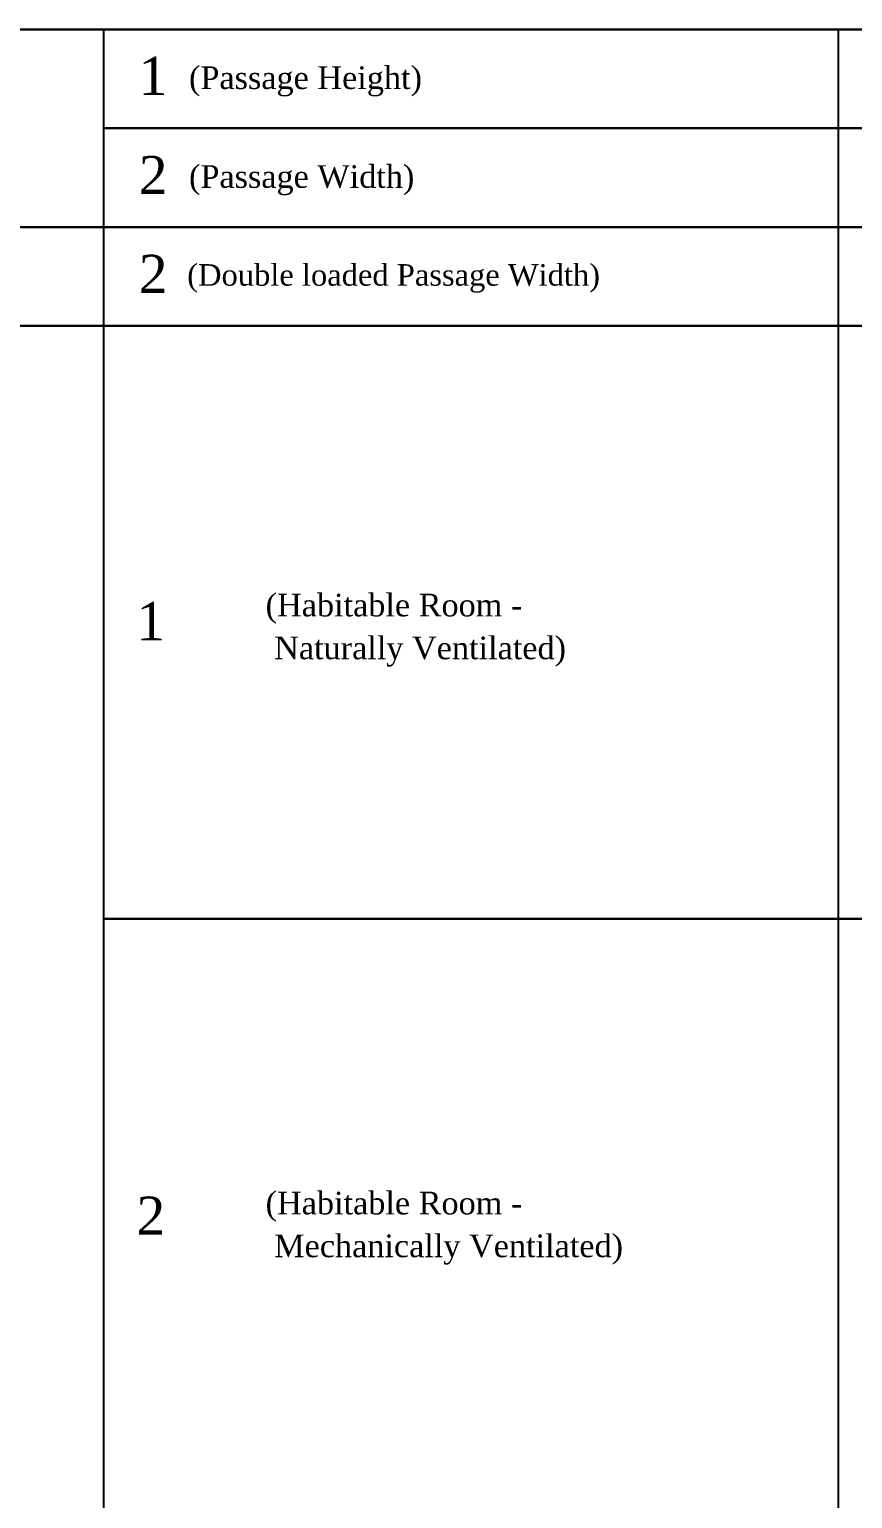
# Model space of a CAD drawing. Header units: millimetres. Extents: x -9481 to -9286, y 28700 to 28853.
# Drawn here: x -9462.12 to -9457.79, y 28761.97 to 28769.71 of the extents above; entities that cross this region are included whole.
import ezdxf

# ---------------------------------------------------------------- set-up
doc = ezdxf.new("R2010")
doc.units = ezdxf.units.MM
doc.linetypes.add('CONTINULUS', pattern=[0])
doc.layers.add('BLK_1_PLANTATION_GREENSTRIP', color=7, linetype='Continuous')
doc.styles.add('MtXpl_Georgia', font='georgiab.ttf')

# ---------------------------------------------------------------- blocks, each defined once
blk = doc.blocks.new('H3')
blk.add_lwpolyline([(-9435.4551, 28800.3378), (-9396.4272, 28800.3378), (-9396.4272, 28799.5645), (-9435.4551, 28799.5645), (-9435.4551, 28800.3378)], close=True)

msp = doc.modelspace()

# ---------------------------------------------------------------- linework, layer by layer
for p, q in [((-9461.731845, 28769.713579), (-9461.731845, 28769.191429)), ((-9457.862239, 28769.713579), (-9457.862239, 28769.192932)), ((-9461.731845, 28769.192932), (-9461.731845, 28768.670782)), ((-9457.862239, 28769.192932), (-9457.862239, 28768.672286)), ((-9461.731845, 28768.672286), (-9461.731845, 28768.150135)), ((-9457.862239, 28768.672286), (-9457.862239, 28768.151639)), ((-9461.731845, 28768.151639), (-9461.731845, 28765.027757)), ((-9457.862239, 28768.151639), (-9457.862239, 28767.630992)), ((-9457.862239, 28767.630992), (-9457.862239, 28767.110345)), ((-9457.862239, 28767.110345), (-9457.862239, 28766.589698)), ((-9457.862239, 28766.589698), (-9457.862239, 28766.069051)), ((-9457.862239, 28766.069051), (-9457.862239, 28765.548404)), ((-9457.862239, 28765.548404), (-9457.862239, 28765.027757)), ((-9461.731845, 28765.027757), (-9461.731845, 28761.903876)), ((-9457.862239, 28765.027757), (-9457.862239, 28764.50711)), ((-9457.862239, 28764.50711), (-9457.862239, 28763.986463)), ((-9457.862239, 28763.986463), (-9457.862239, 28763.465816)), ((-9457.862239, 28763.465816), (-9457.862239, 28762.945169)), ((-9457.862239, 28762.945169), (-9457.862239, 28762.424523)), ((-9457.862239, 28762.424523), (-9457.862239, 28761.903876))]:
    msp.add_line(p, q)
for points in [[(-9481.2579, 28769.192932), (-9481.2579, 28769.713579), (-9442.229952, 28769.713579), (-9442.229952, 28769.192932)], [(-9461.731845, 28769.192932), (-9455.60159, 28769.192932)], [(-9455.60159, 28769.192932), (-9461.731845, 28769.192932)], [(-9442.229952, 28768.672286), (-9442.229952, 28768.151639), (-9481.2579, 28768.151639), (-9481.2579, 28768.672286), (-9481.2579, 28768.672286)], [(-9470.864214, 28768.672286), (-9455.60159, 28768.672286)], [(-9455.60159, 28768.672286), (-9470.864214, 28768.672286)], [(-9481.2579, 28767.630992), (-9481.2579, 28768.151639), (-9442.229952, 28768.151639), (-9442.229952, 28767.630992)], [(-9442.229952, 28767.630992), (-9442.229952, 28765.027757), (-9461.731845, 28765.027757)], [(-9461.731845, 28765.027757), (-9442.229952, 28765.027757), (-9442.229952, 28764.50711)]]:
    msp.add_lwpolyline(points)

# ---------------------------------------------------------------- block references
at = {"layer": 'BLK_1_PLANTATION_GREENSTRIP', "linetype": 'CONTINULUS'}
msp.add_blockref('H3', (-45.8028, -29.850944), dxfattribs=at)

# ---------------------------------------------------------------- texts
at = {"linetype": 'CONTINULUS', "style": 'MtXpl_Georgia'}
for s, height, p in [('1', 0.201222, (-9461.547297, 28769.368499)), ('(Passage Height)', 0.119406, (-9461.281274, 28769.399415)), ('2', 0.201222, (-9461.546318, 28768.845598)), ('(Passage Width)', 0.119406, (-9461.281274, 28768.878768)), ('2', 0.201222, (-9461.546318, 28768.324951)), ('(Double loaded Passage Width)', 0.113436, (-9461.290708, 28768.363353)), ('(Habitable Room -', 0.119406, (-9460.877842, 28766.621138)), ('1', 0.201222, (-9461.558399, 28766.495561)), (' Naturally Ventilated)', 0.119406, (-9460.877842, 28766.39553)), ('2', 0.201222, (-9461.558399, 28763.363465)), ('(Habitable Room -', 0.119406, (-9460.877842, 28763.470877)), (' Mechanically Ventilated)', 0.119406, (-9460.877842, 28763.245269))]:
    msp.add_text(s, height=height, dxfattribs=at).set_placement(p)

doc.saveas('drawing.dxf')
